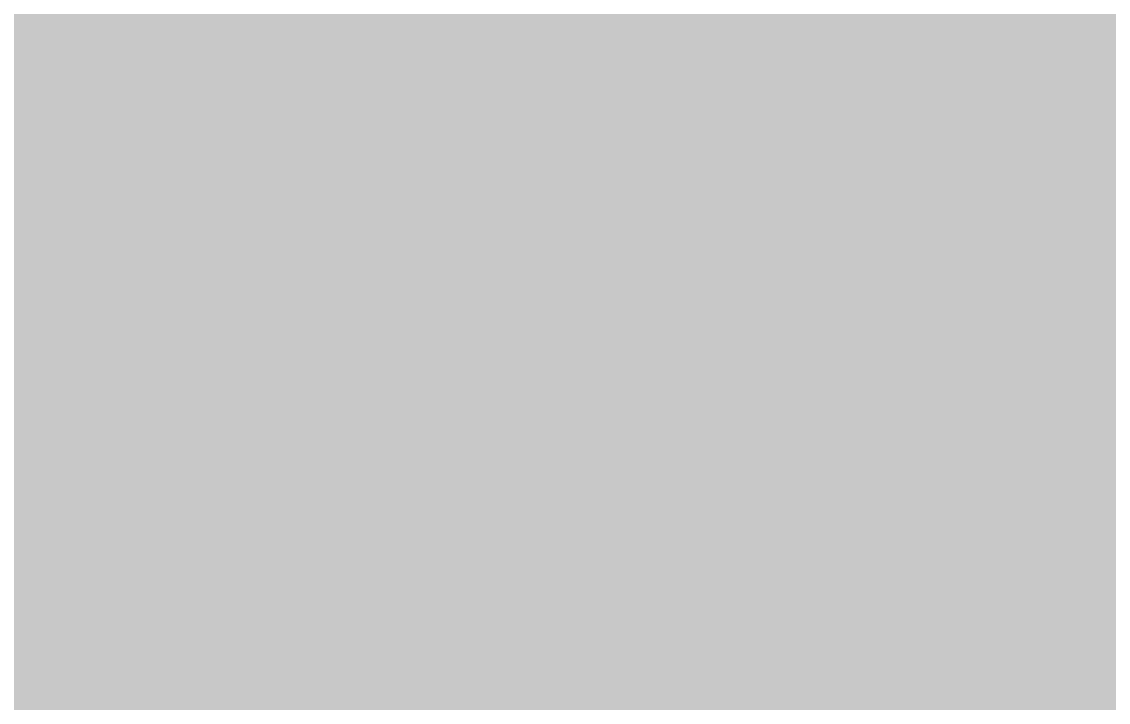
# Model space of a CAD drawing. Extents: x -23 to 289, y -67 to 135.
# Drawn here: x 148.928 to 149.967, y 78.913 to 79.564 of the extents above; entities that cross this region are included whole.
import ezdxf
from ezdxf.enums import TextEntityAlignment as Align

# ---------------------------------------------------------------- set-up
doc = ezdxf.new("R2010")
doc.units = 0
doc.header["$MEASUREMENT"] = 0
for name, color, linetype in [('ASSEMBLY_PART_NUMBERS_BTM', 191, 'CONTINUOUS'), ('ASSEMBLY_REF_DES_BTM', 191, 'CONTINUOUS'), ('GENERATED_SILKSCREEN_BTM', 255, 'CONTINUOUS'), ('PLANE_SHAPES_LAYER_TOP', 150, 'CONTINUOUS'), ('SILKSCREEN_REF_DES_BTM', 211, 'CONTINUOUS'), ('TRACES_LAYER_BOTTOM', 230, 'CONTINUOUS'), ('TRACES_LAYER_TOP', 150, 'CONTINUOUS')]:
    doc.layers.add(name, color=color, linetype=linetype)
doc.styles.add('VERDANA', font='verdana.TTF')
doc.styles.add('VERIBEST_GERBER_0', font='txt')

msp = doc.modelspace()

# ---------------------------------------------------------------- linework, layer by layer
at = {"layer": 'GENERATED_SILKSCREEN_BTM', "const_width": 0.15}
for points in [[(149.0256, 79.1424), (149.0232, 79.144), (149.0224, 79.148), (149.0208, 79.152), (149.02, 79.156), (149.02, 79.3208), (149.0208, 79.3248), (149.0224, 79.3272), (149.0224, 79.3296), (149.0232, 79.3304), (149.0248, 79.3312), (149.0256, 79.3328), (149.1616, 79.4432), (149.1656, 79.4448), (149.1688, 79.4456), (149.172, 79.4464), (149.5752, 79.4464), (149.5824, 79.4448), (149.5872, 79.4408), (149.5912, 79.436), (149.5928, 79.4304), (149.5928, 78.6624)], [(149.5592, 79.4136), (149.1768, 79.4136), (149.052, 79.3128), (149.052, 79.164), (149.1768, 79.0624), (149.5592, 79.0624), (149.5592, 79.4136)], [(149.0224, 78.668), (149.1536, 79.0408), (149.0256, 79.1424)], [(149.5592, 78.6624), (149.5592, 79.0304), (149.1832, 79.0304), (149.052, 78.6576)]]:
    msp.add_lwpolyline(points, dxfattribs=at)
at = {"layer": 'PLANE_SHAPES_LAYER_TOP'}
msp.add_solid([(130.5, 77.5), (153.5, 77.5), (130.5, 111.5), (153.5, 111.5)], dxfattribs=at)
at = {"layer": 'TRACES_LAYER_BOTTOM', "const_width": 0.25}
for points in [[(145.2, 83.4), (145.65574, 82.94426), (145.65574, 80.99001), (146.37075, 80.275), (149.04069, 80.275), (151.125, 78.19069), (151.125, 77.2)], [(149.825, 77.2), (149.825, 78.275), (148.625, 79.475), (145.93236, 79.475), (144.71713, 80.69024), (144.71713, 81.20463), (143.85, 82.07175), (143.85, 82.25)], [(150.475, 77.2), (150.475, 78.275), (148.875, 79.875), (146.09805, 79.875), (145.15925, 80.81379), (145.15925, 81.74075), (144.9, 82)]]:
    msp.add_lwpolyline(points, dxfattribs=at)
at = {"layer": 'TRACES_LAYER_TOP', "const_width": 0.25}
for points in [[(146.9, 81.5), (146.9, 80.875), (150.32966, 77.44534), (158.9812, 77.44534), (159.45154, 76.975), (166.25, 76.975), (167.7, 75.525), (167.7, 74.9)], [(147.8, 81.3), (148.3, 80.8), (148.3, 80.48474), (150.93941, 77.84534), (159.14689, 77.84534), (159.61723, 77.375), (167.375, 77.375), (168.8, 75.95)], [(169.9, 78.75), (168.38307, 78.75), (167.40807, 77.775), (159.78291, 77.775), (159.31258, 78.24534), (151.10509, 78.24534), (148.7, 80.65043), (148.7, 81.3)]]:
    msp.add_lwpolyline(points, dxfattribs=at)

# ---------------------------------------------------------------- texts
at = {"layer": 'ASSEMBLY_PART_NUMBERS_BTM', "style": 'VERIBEST_GERBER_0', "text_generation_flag": 2}
for s, p in [('ERJ-3EKF6200V', (167.75, 81.04)), ('APT2012SRCPRV', (171.25, 80.46))]:
    msp.add_text(s, height=2.032, dxfattribs=at).set_placement(p, align=Align.TOP_LEFT)
at = {"layer": 'ASSEMBLY_REF_DES_BTM', "style": 'VERDANA', "text_generation_flag": 2}
msp.add_text('D55', height=1.2, dxfattribs=at).set_placement((151, 80), align=Align.TOP_LEFT)
at = {"layer": 'SILKSCREEN_REF_DES_BTM', "style": 'VERIBEST_GERBER_0', "text_generation_flag": 2}
msp.add_text('R223', height=0.8, dxfattribs=at).set_placement((149.7, 79.46), align=Align.TOP_LEFT)

doc.saveas('drawing.dxf')
